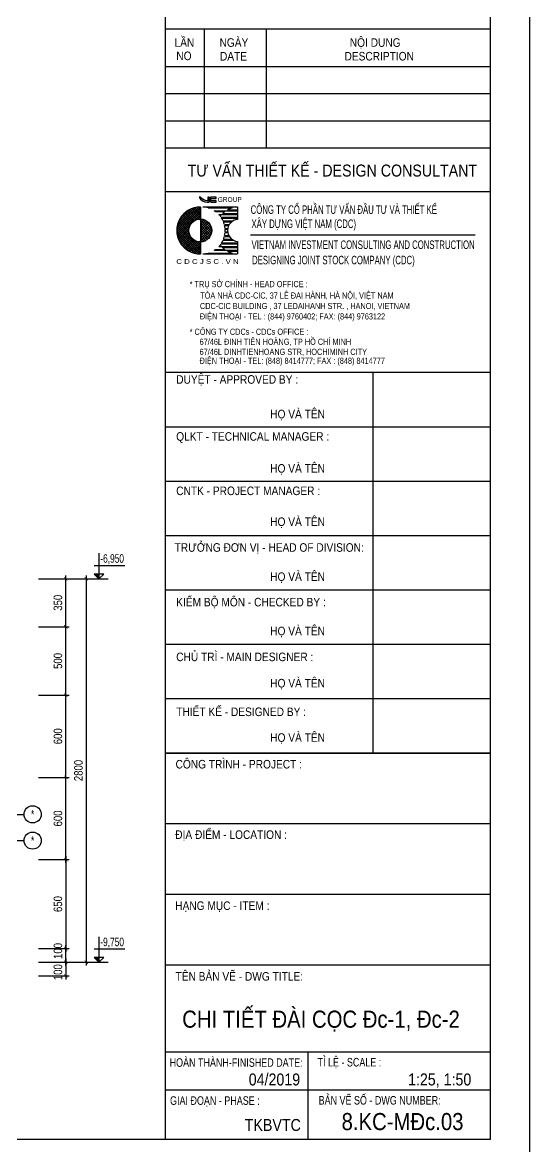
# Model space of a CAD drawing. Extents: x 71 to 2424299, y -14 to 1061502.
# Drawn here: x 1103744 to 1107449, y 486761 to 494969 of the extents above; entities that cross this region are included whole.
import ezdxf
from ezdxf.enums import TextEntityAlignment as Align

# ---------------------------------------------------------------- set-up
doc = ezdxf.new("R2010")
doc.units = 0
doc.header["$LTSCALE"] = 1000
doc.header["$MEASUREMENT"] = 0
doc.header["$PDMODE"] = 3
doc.layers.get('0').update_dxf_attribs({"linetype": 'CONTINUOUS'})
doc.layers.get('Defpoints').update_dxf_attribs({"linetype": 'CONTINUOUS'})
for name, color, linetype in [('CDC -TEXT KHUNG', 7, 'CONTINUOUS'), ('CDC-KHUNGTEN', 7, 'CONTINUOUS'), ('CDC.02.DIM', 1, 'CONTINUOUS'), ('CDC.03.BORDER', 3, 'CONTINUOUS'), ('CDC.06.TEXT', 2, 'CONTINUOUS'), ('CDC.11.NOTE', 8, 'CONTINUOUS'), ('CDC.14.STEELNUM', 9, 'CONTINUOUS')]:
    doc.layers.add(name, color=color, linetype=linetype)
doc.styles.add('ARIAL', font='arial.ttf', dxfattribs={"width": 0.8})
doc.styles.add('KT CDC', font='arial.ttf', dxfattribs={"width": 0.85, "height": 200})
doc.dimstyles.new('25', dxfattribs={"dimscale": 25, "dimtxt": 2.5, "dimasz": 1, "dimexe": 1, "dimexo": 0, "dimgap": 1, "dimtad": 1, "dimdec": 0, "dimdsep": 46, "dimtxsty": 'ARIAL', "dimblk": 'ARCHTICK', "dimcen": 1, "dimdle": 1, "dimclrd": 256, "dimclre": 256, "dimclrt": 2, "dimadec": 0, "dimazin": 0, "dimtfac": 0.00072, "dimtdec": 0, "dimtix": 1, "dimtmove": 2, "dimatfit": 3, "dimldrblk": 'ARCHTICK', "dimfxl": 1, "dimtolj": 1, "dimarcsym": 0})

# ---------------------------------------------------------------- blocks, each defined once
blk = doc.blocks.new('_ArchTick')
at = {"color": 0, "linetype": 'ByBlock', "const_width": 0.15}
blk.add_lwpolyline([(-0.5, -0.5), (0.5, 0.5)], dxfattribs=at)
blk = doc.blocks.new('*D1598')
at = {"layer": 'CDC.02.DIM', "lineweight": -2, "transparency": 16777216}
for p, q in [((1104060.5, 488131.8), (1104060.5, 487981.8)), ((1103860.5, 488106.8), (1104085.5, 488106.8)), ((1103860.5, 488006.8), (1104085.5, 488006.8))]:
    blk.add_line(p, q, dxfattribs=at)
at = {"layer": 'Defpoints', "color": 0, "transparency": 16777216}
for p in [(1103860.5, 488106.8), (1103860.5, 488006.8), (1104060.5, 488006.8)]:
    blk.add_point(p, dxfattribs=at)
at = {"layer": 'CDC.02.DIM', "lineweight": -2, "transparency": 16777216, "xscale": 25, "yscale": 25, "zscale": 25}
for p, rotation in [((1104060.5, 488106.8), 90), ((1104060.5, 488006.8), 270)]:
    blk.add_blockref('_ArchTick', p, dxfattribs=dict(at, rotation=rotation))
at = {"layer": 'CDC.02.DIM', "color": 2, "transparency": 16777216, "insert": (1104003.6, 488034.1), "char_height": 62.5, "attachment_point": 5, "rotation": 90, "style": 'ARIAL'}
blk.add_mtext('\\A1;100', dxfattribs=at)
blk = doc.blocks.new('*D1599')
at = {"layer": 'CDC.02.DIM', "lineweight": -2, "transparency": 16777216}
for p, q in [((1103860.5, 488206.8), (1104085.5, 488206.8)), ((1104060.5, 488081.8), (1104060.5, 488231.8)), ((1103860.5, 488106.8), (1104085.5, 488106.8))]:
    blk.add_line(p, q, dxfattribs=at)
at = {"layer": 'Defpoints', "color": 0, "transparency": 16777216}
for p in [(1103860.5, 488206.8), (1104060.5, 488206.8), (1103860.5, 488106.8)]:
    blk.add_point(p, dxfattribs=at)
at = {"layer": 'CDC.02.DIM', "lineweight": -2, "transparency": 16777216, "xscale": 25, "yscale": 25, "zscale": 25}
for p, rotation in [((1104060.5, 488206.8), 90), ((1104060.5, 488106.8), 270)]:
    blk.add_blockref('_ArchTick', p, dxfattribs=dict(at, rotation=rotation))
at = {"layer": 'CDC.02.DIM', "color": 2, "transparency": 16777216, "insert": (1104003.6, 488189), "char_height": 62.5, "attachment_point": 5, "rotation": 90, "style": 'ARIAL'}
blk.add_mtext('\\A1;100', dxfattribs=at)
blk = doc.blocks.new('*D1600')
at = {"layer": 'CDC.02.DIM', "lineweight": -2, "transparency": 16777216}
for p, q in [((1103860.5, 489456.8), (1104085.5, 489456.8)), ((1104060.5, 488831.8), (1104060.5, 489481.8)), ((1103860.5, 488856.8), (1104085.5, 488856.8))]:
    blk.add_line(p, q, dxfattribs=at)
at = {"layer": 'Defpoints', "color": 0, "transparency": 16777216}
for p in [(1103860.5, 489456.8), (1104060.5, 489456.8), (1103860.5, 488856.8)]:
    blk.add_point(p, dxfattribs=at)
at = {"layer": 'CDC.02.DIM', "lineweight": -2, "transparency": 16777216, "xscale": 25, "yscale": 25, "zscale": 25}
for p, rotation in [((1104060.5, 489456.8), 90), ((1104060.5, 488856.8), 270)]:
    blk.add_blockref('_ArchTick', p, dxfattribs=dict(at, rotation=rotation))
at = {"layer": 'CDC.02.DIM', "color": 2, "transparency": 16777216, "insert": (1104003.6, 489156.8), "char_height": 62.5, "attachment_point": 5, "rotation": 90, "style": 'ARIAL'}
blk.add_mtext('\\A1;600', dxfattribs=at)
blk = doc.blocks.new('*D1601')
at = {"layer": 'CDC.02.DIM', "lineweight": -2, "transparency": 16777216}
for p, q in [((1103860.5, 490056.8), (1104085.5, 490056.8)), ((1104060.5, 489431.8), (1104060.5, 490081.8)), ((1103860.5, 489456.8), (1104085.5, 489456.8))]:
    blk.add_line(p, q, dxfattribs=at)
at = {"layer": 'Defpoints', "color": 0, "transparency": 16777216}
for p in [(1103860.5, 490056.8), (1104060.5, 490056.8), (1103860.5, 489456.8)]:
    blk.add_point(p, dxfattribs=at)
at = {"layer": 'CDC.02.DIM', "lineweight": -2, "transparency": 16777216, "xscale": 25, "yscale": 25, "zscale": 25}
for p, rotation in [((1104060.5, 490056.8), 90), ((1104060.5, 489456.8), 270)]:
    blk.add_blockref('_ArchTick', p, dxfattribs=dict(at, rotation=rotation))
at = {"layer": 'CDC.02.DIM', "color": 2, "transparency": 16777216, "insert": (1104003.6, 489756.8), "char_height": 62.5, "attachment_point": 5, "rotation": 90, "style": 'ARIAL'}
blk.add_mtext('\\A1;600', dxfattribs=at)
blk = doc.blocks.new('*D1602')
at = {"layer": 'CDC.02.DIM', "lineweight": -2, "transparency": 16777216}
for p, q in [((1103860.5, 490556.8), (1104085.5, 490556.8)), ((1104060.5, 490031.8), (1104060.5, 490581.8)), ((1103860.5, 490056.8), (1104085.5, 490056.8))]:
    blk.add_line(p, q, dxfattribs=at)
at = {"layer": 'Defpoints', "color": 0, "transparency": 16777216}
for p in [(1103860.5, 490556.8), (1104060.5, 490556.8), (1103860.5, 490056.8)]:
    blk.add_point(p, dxfattribs=at)
at = {"layer": 'CDC.02.DIM', "lineweight": -2, "transparency": 16777216, "xscale": 25, "yscale": 25, "zscale": 25}
for p, rotation in [((1104060.5, 490556.8), 90), ((1104060.5, 490056.8), 270)]:
    blk.add_blockref('_ArchTick', p, dxfattribs=dict(at, rotation=rotation))
at = {"layer": 'CDC.02.DIM', "color": 2, "transparency": 16777216, "insert": (1104003.6, 490306.8), "char_height": 62.5, "attachment_point": 5, "rotation": 90, "style": 'ARIAL'}
blk.add_mtext('\\A1;500', dxfattribs=at)
blk = doc.blocks.new('*D1603')
at = {"layer": 'CDC.02.DIM', "lineweight": -2, "transparency": 16777216}
for p, q in [((1104060.5, 490531.8), (1104060.5, 490931.8)), ((1103860.5, 490906.8), (1104085.5, 490906.8)), ((1103860.5, 490556.8), (1104085.5, 490556.8))]:
    blk.add_line(p, q, dxfattribs=at)
at = {"layer": 'Defpoints', "color": 0, "transparency": 16777216}
for p in [(1103860.5, 490906.8), (1104060.5, 490906.8), (1103860.5, 490556.8)]:
    blk.add_point(p, dxfattribs=at)
at = {"layer": 'CDC.02.DIM', "lineweight": -2, "transparency": 16777216, "xscale": 25, "yscale": 25, "zscale": 25}
for p, rotation in [((1104060.5, 490906.8), 90), ((1104060.5, 490556.8), 270)]:
    blk.add_blockref('_ArchTick', p, dxfattribs=dict(at, rotation=rotation))
at = {"layer": 'CDC.02.DIM', "color": 2, "transparency": 16777216, "insert": (1104003.6, 490731.8), "char_height": 62.5, "attachment_point": 5, "rotation": 90, "style": 'ARIAL'}
blk.add_mtext('\\A1;350', dxfattribs=at)
blk = doc.blocks.new('*D1604')
at = {"layer": 'CDC.02.DIM', "lineweight": -2, "transparency": 16777216}
for p, q in [((1104210.5, 490931.8), (1104210.5, 488081.8)), ((1103860.5, 490906.8), (1104235.5, 490906.8)), ((1103860.5, 488106.8), (1104235.5, 488106.8))]:
    blk.add_line(p, q, dxfattribs=at)
at = {"layer": 'Defpoints', "color": 0, "transparency": 16777216}
for p in [(1103860.5, 490906.8), (1103860.5, 488106.8), (1104210.5, 488106.8)]:
    blk.add_point(p, dxfattribs=at)
at = {"layer": 'CDC.02.DIM', "lineweight": -2, "transparency": 16777216, "xscale": 25, "yscale": 25, "zscale": 25}
for p, rotation in [((1104210.5, 490906.8), 90), ((1104210.5, 488106.8), 270)]:
    blk.add_blockref('_ArchTick', p, dxfattribs=dict(at, rotation=rotation))
at = {"layer": 'CDC.02.DIM', "color": 2, "transparency": 16777216, "insert": (1104153.6, 489506.8), "char_height": 62.5, "attachment_point": 5, "rotation": 90, "style": 'ARIAL'}
blk.add_mtext('\\A1;2800', dxfattribs=at)
blk = doc.blocks.new('*D1605')
at = {"layer": 'CDC.02.DIM', "lineweight": -2, "transparency": 16777216}
for p, q in [((1104060.5, 488881.8), (1104060.5, 488181.8)), ((1103860.5, 488856.8), (1104085.5, 488856.8)), ((1103860.5, 488206.8), (1104085.5, 488206.8))]:
    blk.add_line(p, q, dxfattribs=at)
at = {"layer": 'Defpoints', "color": 0, "transparency": 16777216}
for p in [(1103860.5, 488856.8), (1103860.5, 488206.8), (1104060.5, 488206.8)]:
    blk.add_point(p, dxfattribs=at)
at = {"layer": 'CDC.02.DIM', "lineweight": -2, "transparency": 16777216, "xscale": 25, "yscale": 25, "zscale": 25}
for p, rotation in [((1104060.5, 488856.8), 90), ((1104060.5, 488206.8), 270)]:
    blk.add_blockref('_ArchTick', p, dxfattribs=dict(at, rotation=rotation))
at = {"layer": 'CDC.02.DIM', "color": 2, "transparency": 16777216, "insert": (1104003.6, 488531.8), "char_height": 62.5, "attachment_point": 5, "rotation": 90, "style": 'ARIAL'}
blk.add_mtext('\\A1;650', dxfattribs=at)
blk = doc.blocks.new('LOGOmoi')
at = {"layer": 'CDC -TEXT KHUNG'}
h = blk.add_hatch(dxfattribs=at)
h.set_pattern_fill('ANSI37', color=102, scale=2.293939, angle=360, style=0)
h.set_pattern_definition([(45, (-2844.4439, 636.61023), (-0.178426552, 0.178426553), []), (135, (-2844.4439, 636.61023), (-0.178426552, -0.178426553), [])])
edge = h.paths.add_edge_path()
edge.add_arc((0.02, 0), 1.87, 90, 270)
edge.add_line((0.02, -1.88), (0.02, -3.84))
edge.add_line((0.02, -3.84), (-0.17, -3.84))
edge.add_line((-0.17, -3.84), (-0.36, -3.83))
edge.add_line((-0.36, -3.83), (-0.55, -3.8))
edge.add_line((-0.55, -3.8), (-0.73, -3.77))
edge.add_line((-0.73, -3.77), (-0.92, -3.73))
edge.add_line((-0.92, -3.73), (-1.1, -3.68))
edge.add_line((-1.1, -3.68), (-1.28, -3.62))
edge.add_line((-1.28, -3.62), (-1.45, -3.55))
edge.add_line((-1.45, -3.55), (-1.63, -3.48))
edge.add_line((-1.63, -3.48), (-1.79, -3.39))
edge.add_line((-1.79, -3.39), (-1.96, -3.3))
edge.add_line((-1.96, -3.3), (-2.12, -3.2))
edge.add_line((-2.12, -3.2), (-2.27, -3.09))
edge.add_line((-2.27, -3.09), (-2.42, -2.97))
edge.add_line((-2.42, -2.97), (-2.56, -2.85))
edge.add_line((-2.56, -2.85), (-2.7, -2.72))
edge.add_line((-2.7, -2.72), (-2.83, -2.58))
edge.add_line((-2.83, -2.58), (-2.95, -2.44))
edge.add_line((-2.95, -2.44), (-3.07, -2.29))
edge.add_line((-3.07, -2.29), (-3.18, -2.14))
edge.add_line((-3.18, -2.14), (-3.28, -1.98))
edge.add_line((-3.28, -1.98), (-3.37, -1.81))
edge.add_line((-3.37, -1.81), (-3.46, -1.64))
edge.add_line((-3.46, -1.64), (-3.53, -1.47))
edge.add_line((-3.53, -1.47), (-3.6, -1.3))
edge.add_line((-3.6, -1.3), (-3.66, -1.12))
edge.add_line((-3.66, -1.12), (-3.71, -0.93))
edge.add_line((-3.71, -0.93), (-3.75, -0.75))
edge.add_line((-3.75, -0.75), (-3.79, -0.56))
edge.add_line((-3.79, -0.56), (-3.81, -0.38))
edge.add_line((-3.81, -0.38), (-3.82, -0.19))
edge.add_line((-3.82, -0.19), (-3.83, 0))
edge.add_line((-3.83, 0), (-3.82, 0.19))
edge.add_line((-3.82, 0.19), (-3.81, 0.38))
edge.add_line((-3.81, 0.38), (-3.79, 0.56))
edge.add_line((-3.79, 0.56), (-3.75, 0.75))
edge.add_line((-3.75, 0.75), (-3.71, 0.93))
edge.add_line((-3.71, 0.93), (-3.66, 1.12))
edge.add_line((-3.66, 1.12), (-3.6, 1.3))
edge.add_line((-3.6, 1.3), (-3.53, 1.47))
edge.add_line((-3.53, 1.47), (-3.46, 1.64))
edge.add_line((-3.46, 1.64), (-3.37, 1.81))
edge.add_line((-3.37, 1.81), (-3.28, 1.98))
edge.add_line((-3.28, 1.98), (-3.18, 2.14))
edge.add_line((-3.18, 2.14), (-3.07, 2.29))
edge.add_line((-3.07, 2.29), (-2.95, 2.44))
edge.add_line((-2.95, 2.44), (-2.83, 2.58))
edge.add_line((-2.83, 2.58), (-2.7, 2.72))
edge.add_line((-2.7, 2.72), (-2.56, 2.85))
edge.add_line((-2.56, 2.85), (-2.42, 2.97))
edge.add_line((-2.42, 2.97), (-2.27, 3.09))
edge.add_line((-2.27, 3.09), (-2.12, 3.2))
edge.add_line((-2.12, 3.2), (-1.96, 3.3))
edge.add_line((-1.96, 3.3), (-1.79, 3.39))
edge.add_line((-1.79, 3.39), (-1.63, 3.48))
edge.add_line((-1.63, 3.48), (-1.45, 3.55))
edge.add_line((-1.45, 3.55), (-1.28, 3.62))
edge.add_line((-1.28, 3.62), (-1.1, 3.68))
edge.add_line((-1.1, 3.68), (-0.92, 3.73))
edge.add_line((-0.92, 3.73), (-0.73, 3.77))
edge.add_line((-0.73, 3.77), (-0.55, 3.8))
edge.add_line((-0.55, 3.8), (-0.36, 3.83))
edge.add_line((-0.36, 3.83), (-0.17, 3.84))
edge.add_line((-0.17, 3.84), (0.02, 3.84))
edge.add_line((0.02, 3.84), (0.02, 1.87))
h = blk.add_hatch(color=1, dxfattribs=at)
h.paths.add_polyline_path([(1.46, 5.45), (1.26, 5.45), (1.26, 4.88), (1.21, 4.88, -0.237912), (0.06, 5.45), (-0.2, 5.45, 0.272847), (1.14, 4.66), (1.46, 4.66)])
h.paths.add_polyline_path([(2.59, 5.45), (1.8, 5.45, 0.414214), (1.54, 5.2), (1.54, 4.92, 0.414214), (1.8, 4.66), (2.59, 4.66), (2.59, 4.87), (1.8, 4.87, -0.414214), (1.74, 4.92), (1.74, 5.2, -0.414214), (1.8, 5.25), (2.59, 5.25)])
h = blk.add_hatch(dxfattribs=at)
h.set_pattern_fill('ANSI37', color=1, scale=2.293939, angle=360, style=0)
h.set_pattern_definition([(45, (-486.53502, -144.21504), (-0.20275745, 0.20275745), []), (135, (-486.53502, -144.21504), (-0.20275745, -0.20275745), [])])
h.paths.add_polyline_path([(0.02, 1.87), (0.02, -1.81), (0.02, -1.88, 0.414214), (1.89, 0, 0.414214)])
at = {"layer": 'CDC -TEXT KHUNG', "color": 102}
for p, q in [((0.02, 3.84), (0.02, -1.81)), ((0.42, 3.85), (6.1, 3.85)), ((1.28, 3.7), (5.24, 3.7)), ((6.1, 3.85), (6.1, 1.81)), ((2.3, 3.24), (6.1, 3.24)), ((2.51, 3.09), (4.01, 3.09)), ((3.03, 2.63), (6.1, 2.63)), ((3.16, 2.49), (3.36, 2.49)), ((3.4, 2.17), (6.1, 2.17)), ((3.49, 2.03), (6.1, 2.03)), ((3.64, 2.78), (6.1, 2.78)), ((4.47, 3.39), (6.1, 3.39)), ((3.74, 1.57), (5.37, 1.57)), ((3.8, 1.42), (5.15, 1.42)), ((3.95, 0.96), (4.75, 0.96)), ((3.98, 0.81), (4.66, 0.81)), ((4.05, 0.35), (4.51, 0.35)), ((4.06, 0.2), (4.49, 0.2)), ((0.02, -1.81), (0.02, -3.84)), ((3.74, -1.57), (5.37, -1.57)), ((3.8, -1.42), (5.15, -1.42)), ((3.95, -0.96), (4.75, -0.96)), ((3.98, -0.81), (4.66, -0.81)), ((4.05, -0.35), (4.51, -0.35)), ((4.06, -0.2), (4.49, -0.2)), ((6.1, -1.79), (6.1, -3.84)), ((2.3, -3.24), (6.1, -3.24)), ((2.51, -3.09), (4.01, -3.09)), ((3.03, -2.63), (6.1, -2.63)), ((3.16, -2.49), (3.36, -2.49)), ((3.4, -2.17), (6.1, -2.17)), ((3.49, -2.03), (6.1, -2.03)), ((3.64, -2.78), (6.1, -2.78)), ((4.47, -3.39), (6.1, -3.39)), ((0.01, -3.84), (0.02, -3.84)), ((0.42, -3.84), (6.1, -3.84)), ((1.28, -3.7), (5.24, -3.7))]:
    blk.add_line(p, q, dxfattribs=at)
at = {"layer": 'CDC -TEXT KHUNG', "color": 1}
for points in [[(1.46, 5.45), (1.26, 5.45), (1.26, 4.88), (1.21, 4.88, -0.237912), (0.06, 5.45), (-0.2, 5.45, 0.272847), (1.14, 4.66), (1.46, 4.66)], [(2.59, 5.45), (1.8, 5.45, 0.414214), (1.54, 5.2), (1.54, 4.92, 0.414214), (1.8, 4.66), (2.59, 4.66), (2.59, 4.87), (1.8, 4.87, -0.414214), (1.74, 4.92), (1.74, 5.2, -0.414214), (1.8, 5.25), (2.59, 5.25)]]:
    blk.add_lwpolyline(points, format="xyb", close=True, dxfattribs=at)
at = {"layer": 'CDC -TEXT KHUNG', "color": 102}
blk.add_circle((0.02, 0), 1.87, dxfattribs=at)
blk.add_arc((0, 0), 3.85, 89.7449, 270.2551, dxfattribs=at)
at = {"layer": 'CDC -TEXT KHUNG', "color": 112}
blk.add_ellipse((0.22, 0), major_axis=(-2.72, 2.72), ratio=1, start_param=-1.064136, end_param=-0.838054, dxfattribs=at)
at = {"layer": 'CDC -TEXT KHUNG', "color": 102}
for centre, major_axis, start_param, end_param in [((6.3, 0), (2.72, 2.72), 1.064136, 1.278853), ((0.22, 0), (-2.72, 2.72), -1.423028, -1.355019), ((0.22, 0), (2.72, 2.72), 6.199614, 6.251308), ((6.3, 0), (-2.72, 2.72), 0.083571, 0.124553), ((0.22, 0), (-2.72, 2.72), 4.527318, 4.587836), ((0.22, 0), (-2.72, 2.72), 4.346177, 4.481253), ((6.3, 0), (-2.72, 2.72), -0.147768, -0.022458), ((0.22, 0), (-2.72, 2.72), 4.178765, 4.304301), ((0.22, 0), (2.72, 2.72), 5.589142, 5.7099), ((0.22, 0), (2.72, 2.72), 5.445131, 5.550443), ((6.27, 0.01), (1.28, 1.28), 0.884906, 3.827483), ((0.22, 0), (2.72, 2.72), 4.943525, 5.078601), ((0.22, 0), (-2.72, 2.72), 3.549681, 3.675216), ((0.22, 0), (-2.72, 2.72), 3.714878, 3.835636), ((0.22, 0), (-2.72, 2.72), 2.925816, 2.993825), ((0.22, 0), (-2.72, 2.72), 3.17347, 3.225164), ((0.22, 0), (2.72, 2.72), 4.836942, 4.89746), ((6.3, 0), (-2.72, 2.72), 1.446243, 1.487225), ((6.3, 0), (-2.72, 2.72), 1.538919, 1.718564), ((6.3, 0), (2.72, 2.72), 3.433536, 3.648253), ((0.22, 0.01), (2.72, 2.72), 3.979647, 4.205729)]:
    blk.add_ellipse(centre, major_axis=major_axis, ratio=1, start_param=start_param, end_param=end_param, dxfattribs=at)
at = {"layer": 'CDC -TEXT KHUNG', "color": 1, "style": 'KT CDC', "width": 0.85}
blk.add_text('GROUP', height=0.792, dxfattribs=at).set_placement((2.85, 4.67))
at = {"layer": 'CDC -TEXT KHUNG', "color": 102, "style": 'KT CDC', "width": 1.15}
blk.add_text('C D C J S C . V N', height=0.8, dxfattribs=at).set_placement((-3.92, -5.47))
blk = doc.blocks.new('34')
at = {"color": 4, "elevation": 0}
blk.add_lwpolyline([(1087304.3, 521742.8), (1107165, 521742.8), (1107165, 536023), (1087304.3, 536023)], close=True, dxfattribs=at)
at = {"layer": 'CDC -TEXT KHUNG', "color": 6}
blk.add_line((1105410.4, 528346.5), (1107052, 528346.5), dxfattribs=at)
at = {"layer": 'CDC-KHUNGTEN', "color": 4}
blk.add_line((1104790, 521742.8), (1104790, 536023), dxfattribs=at)
at = {"layer": 'CDC-KHUNGTEN', "color": 7}
for p, q in [((1107165, 521742.8), (1107165, 536023)), ((1107165, 529846.7), (1104790, 529846.7)), ((1105071.2, 529846.7), (1105071.2, 528977.9)), ((1105525.5, 529846.7), (1105525.5, 528977.9)), ((1107165, 529573.3), (1104790, 529573.3)), ((1107165, 529374.8), (1104790, 529374.8)), ((1107165, 529176.3), (1104790, 529176.3)), ((1107165, 528977.9), (1104790, 528977.9)), ((1107165, 528659.2), (1104790, 528659.2)), ((1107165, 527339.2), (1104790, 527339.2)), ((1106304.5, 527339.2), (1106304.5, 524560.7)), ((1107165, 526942.3), (1104790, 526942.3)), ((1107165, 526545.3), (1104790, 526545.3)), ((1107165, 526545.3), (1104790, 526545.3)), ((1107165, 526148.4), (1104790, 526148.4)), ((1107165, 525751.5), (1104790, 525751.5)), ((1107165, 525354.5), (1104790, 525354.5)), ((1107165, 524957.6), (1104790, 524957.6)), ((1104790, 524560.7), (1107165, 524560.7)), ((1107165, 524560.7), (1104790, 524560.7)), ((1107165, 524044.5), (1104790, 524044.5)), ((1107165, 523528.7), (1104790, 523528.7)), ((1107165, 523012.6), (1104790, 523012.6)), ((1107165, 522377.5), (1104790, 522377.5)), ((1105832.7, 521742.8), (1105832.7, 522377.5)), ((1107165, 522099.9), (1104790, 522099.9))]:
    blk.add_line(p, q, dxfattribs=at)
at = {"layer": 'CDC-KHUNGTEN'}
blk.add_line((1104790, 521742.8), (1107165, 521742.8), dxfattribs=at)
at = {"layer": 'Defpoints', "elevation": 0}
blk.add_lwpolyline([(1086424.2, 521457.2), (1086424.2, 536307.2), (1107449.2, 536307.2), (1107449.2, 521457.2), (1086424.2, 521457.2)], close=True, dxfattribs=at)
at = {"xscale": 44.63473104313016, "yscale": 44.63473104313016, "zscale": 44.63473104313016}
blk.add_blockref('LOGOmoi', (1105043.4, 528377.1), dxfattribs=at)
at = {"layer": 'CDC -TEXT KHUNG', "style": 'KT CDC'}
for s, height, width, p in [('LẦN', 62.5, 0.85, (1104855.4, 529718.5)), ('NGÀY', 62.5, 0.85, (1105184.2, 529718.5)), ('NỘI DUNG', 62.5, 0.85, (1106136, 529718.5)), ('NO', 62.5, 0.85, (1104868.5, 529621.3)), ('DATE', 62.5, 0.85, (1105187.6, 529618.1)), ('DESCRIPTION', 62.5, 0.85, (1106097.3, 529618.7)), ('* TRỤ SỞ CHÍNH - HEAD OFFICE :', 45, 0.85, (1104965.9, 527963.4)), ('TÒA NHÀ CDC-CIC, 37 LÊ ĐẠI HÀNH, HÀ NỘI, VIỆT NAM', 45, 0.85, (1105043.1, 527880.1)), ('CDC-CIC BUILDING , 37 LEDAIHANH STR. , HANOI, VIETNAM', 45, 0.85, (1105041.1, 527803.4)), ('ĐIỆN THOẠI - TEL : (844) 9760402; FAX: (844) 9763122', 45, 0.85, (1105040.2, 527727.5)), ('* CÔNG TY CDCs - CDCs OFFICE :', 45, 0.85, (1104965.9, 527615.4)), ('67/46L ĐINH TIÊN HOÀNG, TP HỒ CHÍ MINH', 45, 0.85, (1105038.5, 527542.2)), ('ĐIỆN THOẠI - TEL: (848) 8414777; FAX : (848) 8414777', 45, 0.85, (1105038.5, 527403.4)), ('67/46L DINHTIENHOANG STR, HOCHIMINH CITY', 45, 0.85, (1105038.5, 527468.9)), ('DUYỆT - APPROVED BY :', 62.5, 0.85, (1104867.8, 527258.2)), ('HỌ VÀ TÊN', 62.5, 0.85, (1105554.5, 527005.5)), ('QLKT - TECHNICAL MANAGER :', 62.5, 0.85, (1104867.8, 526841.9)), ('HỌ VÀ TÊN', 62.5, 0.85, (1105554.5, 526608.6)), ('CNTK - PROJECT MANAGER :', 62.5, 0.85, (1104867.8, 526445)), ('HỌ VÀ TÊN', 62.5, 0.85, (1105554.5, 526219.1)), ('TRƯỞNG ĐƠN VỊ - HEAD OF DIVISION:', 62.5, 0.85, (1104855.9, 526031.3)), ('HỌ VÀ TÊN', 62.5, 0.85, (1105554.5, 525818.2)), ('KIỂM BỘ MÔN - CHECKED BY :', 62.5, 0.85, (1104867.8, 525632.3)), ('HỌ VÀ TÊN', 62.5, 0.85, (1105554.5, 525421.3)), ('CHỦ TRÌ - MAIN DESIGNER :', 62.5, 0.85, (1104867.8, 525232.5)), ('HỌ VÀ TÊN', 62.5, 0.85, (1105554.6, 525040.3)), ('THIẾT KẾ - DESIGNED BY :', 62.5, 0.85, (1104867.8, 524831.4)), ('HỌ VÀ TÊN', 62.5, 0.85, (1105554.6, 524643.4)), ('CÔNG TRÌNH - PROJECT :  ', 62.5, 0.85, (1104863, 524448.8)), ('ĐỊA ĐIỂM - LOCATION :', 62.5, 0.85, (1104860.7, 523934.4)), ('HẠNG MỤC - ITEM :', 62.5, 0.85, (1104860.5, 523415.6)), ('TÊN BẢN VẼ - DWG TITLE:', 62.5, 0.85, (1104862.8, 522899.5)), ('TỈ LỆ - SCALE :', 62.5, 0.75, (1105900.3, 522272.8)), ('HOÀN THÀNH-FINISHED DATE:', 62.5, 0.75, (1104819.6, 522270.3)), ('GIAI ĐOẠN - PHASE :', 62.5, 0.75, (1104822.7, 521992.7)), ('BẢN VẼ SỐ - DWG NUMBER:', 62.5, 0.75, (1105908.2, 521994.6))]:
    blk.add_text(s, height=height, dxfattribs=dict(at, width=width)).set_placement(p)
at = {"layer": 'CDC -TEXT KHUNG', "color": 6, "style": 'KT CDC', "width": 0.85}
blk.add_text('TƯ VẤN THIẾT KẾ - DESIGN CONSULTANT', height=87.5, dxfattribs=at).set_placement((1106009, 528771.2), align=Align.CENTER)
at = {"layer": 'CDC -TEXT KHUNG', "color": 6, "style": 'KT CDC'}
for s, height, width, p in [('CÔNG TY CỔ PHẦN TƯ VẤN ÐẦU TƯ VÀ THIẾT KẾ', 62.5, 0.65, (1105411.6, 528498.8)), ('XÂY DỰNG VIỆT NAM (CDC)', 62.5, 0.65, (1105417.5, 528395.1)), ('VIETNAM INVESTMENT CONSULTING AND CONSTRUCTION ', 62.5, 0.65, (1105418.5, 528242)), ('DESIGNING JOINT STOCK COMPANY (CDC)', 62.5, 0.65, (1105421.8, 528130.1)), ('04/2019', 87.5, 0.85, (1105397.6, 522134.3)), ('1:25, 1:50', 87.5, 0.85, (1106561.6, 522134.3)), ('TKBVTC', 87.5, 0.85, (1105368.5, 521801.8))]:
    blk.add_text(s, height=height, dxfattribs=dict(at, width=width)).set_placement(p)

msp = doc.modelspace()

# ---------------------------------------------------------------- hatches: boundary and pattern name
at = {"layer": 'CDC.11.NOTE'}
for points in [[(1104302.7, 490941.76), (1104267.7, 490941.76), (1104302.7, 490906.76)], [(1104302.7, 488141.76), (1104267.7, 488141.76), (1104302.7, 488106.76)]]:
    msp.add_hatch(color=256, dxfattribs=at).paths.add_polyline_path(points)

# ---------------------------------------------------------------- linework, layer by layer
for p, q in [((1104302.7, 491093.06), (1104302.7, 490906.76)), ((1104267.89, 491004.25), (1104492.95, 491004.25)), ((1104235.53, 490906.76), (1104369.86, 490906.76)), ((1103380.53, 489186.76), (1103756.03, 489186.76)), ((1103410.53, 488995.05), (1103756.03, 488995.05)), ((1104302.7, 488293.06), (1104302.7, 488106.76)), ((1104267.89, 488204.25), (1104492.95, 488204.25)), ((1104235.53, 488106.76), (1104369.86, 488106.76))]:
    msp.add_line(p, q, dxfattribs=at)
for points in [[(1104267.7, 490941.76), (1104302.7, 490906.76), (1104337.7, 490941.76), (1104267.7, 490941.76)], [(1104267.7, 488141.76), (1104302.7, 488106.76), (1104337.7, 488141.76), (1104267.7, 488141.76)]]:
    msp.add_lwpolyline(points, dxfattribs=at)
at = {"layer": 'CDC.14.STEELNUM'}
for centre in [(1103818.53, 489186.76), (1103818.53, 488995.05)]:
    msp.add_circle(centre, 62.5, dxfattribs=at)

# ---------------------------------------------------------------- block references
at = {"layer": 'CDC.03.BORDER'}
msp.add_blockref('34', (0, -34927.16), dxfattribs=at)

# ---------------------------------------------------------------- texts
at = {"layer": 'CDC -TEXT KHUNG', "color": 6, "style": 'KT CDC', "width": 0.85}
for s, p in [('CHI TIẾT ĐÀI CỌC Đc-1, Đc-2', (1104911.42, 487628.5)), ('8.KC-MĐc.03', (1106076.03, 486880.78))]:
    msp.add_text(s, height=125, dxfattribs=at).set_placement(p)
at = {"layer": 'CDC.06.TEXT', "style": 'ARIAL', "width": 0.7}
for s, p in [('-6,950', (1104399.51, 491055.02)), ('-9,750', (1104399.51, 488255.02))]:
    msp.add_text(s, height=62.5, dxfattribs=at).set_placement(p, align=Align.MIDDLE_CENTER)
at = {"layer": 'CDC.14.STEELNUM', "style": 'ARIAL', "width": 0.7}
for p in [(1103818.5, 489186.76), (1103818.5, 488995.05)]:
    msp.add_text('*', height=62.5, dxfattribs=at).set_placement(p, align=Align.MIDDLE_CENTER)

# ---------------------------------------------------------------- dimensions: what is measured, and where the dimension line sits
at = {"layer": 'CDC.02.DIM'}
for base, p1, p2, picture, middle in [((1104060.53, 490906.76), (1103860.53, 490556.76), (1103860.53, 490906.76), '*D1603', (1104003.6, 490731.76)), ((1104210.53, 488106.76), (1103860.53, 490906.76), (1103860.53, 488106.76), '*D1604', (1104153.62, 489506.76)), ((1104060.53, 490556.76), (1103860.53, 490056.76), (1103860.53, 490556.76), '*D1602', (1104003.62, 490306.76)), ((1104060.53, 490056.76), (1103860.53, 489456.76), (1103860.53, 490056.76), '*D1601', (1104003.62, 489756.76)), ((1104060.53, 489456.76), (1103860.53, 488856.76), (1103860.53, 489456.76), '*D1600', (1104003.62, 489156.76)), ((1104060.53, 488206.76), (1103860.53, 488856.76), (1103860.53, 488206.76), '*D1605', (1104003.62, 488531.76))]:
    dim = msp.add_linear_dim(base=base, p1=p1, p2=p2, angle=90, dimstyle='25', dxfattribs=at)
    dim.commit()
    dim.dimension.update_dxf_attribs({"geometry": picture, "text_midpoint": middle})
for base, p2, picture, middle in [((1104060.53, 488206.76), (1103860.53, 488206.76), '*D1599', (1104003.62, 488189.04)), ((1104060.53, 488006.76), (1103860.53, 488006.76), '*D1598', (1104003.62, 488034.06))]:
    dim = msp.add_linear_dim(base=base, p1=(1103860.53, 488106.76), p2=p2, angle=90, dimstyle='25', dxfattribs=at)
    dim.commit()
    dim.dimension.update_dxf_attribs({"geometry": picture, "text_midpoint": middle, "dimtype": 160})

doc.saveas('drawing.dxf')
